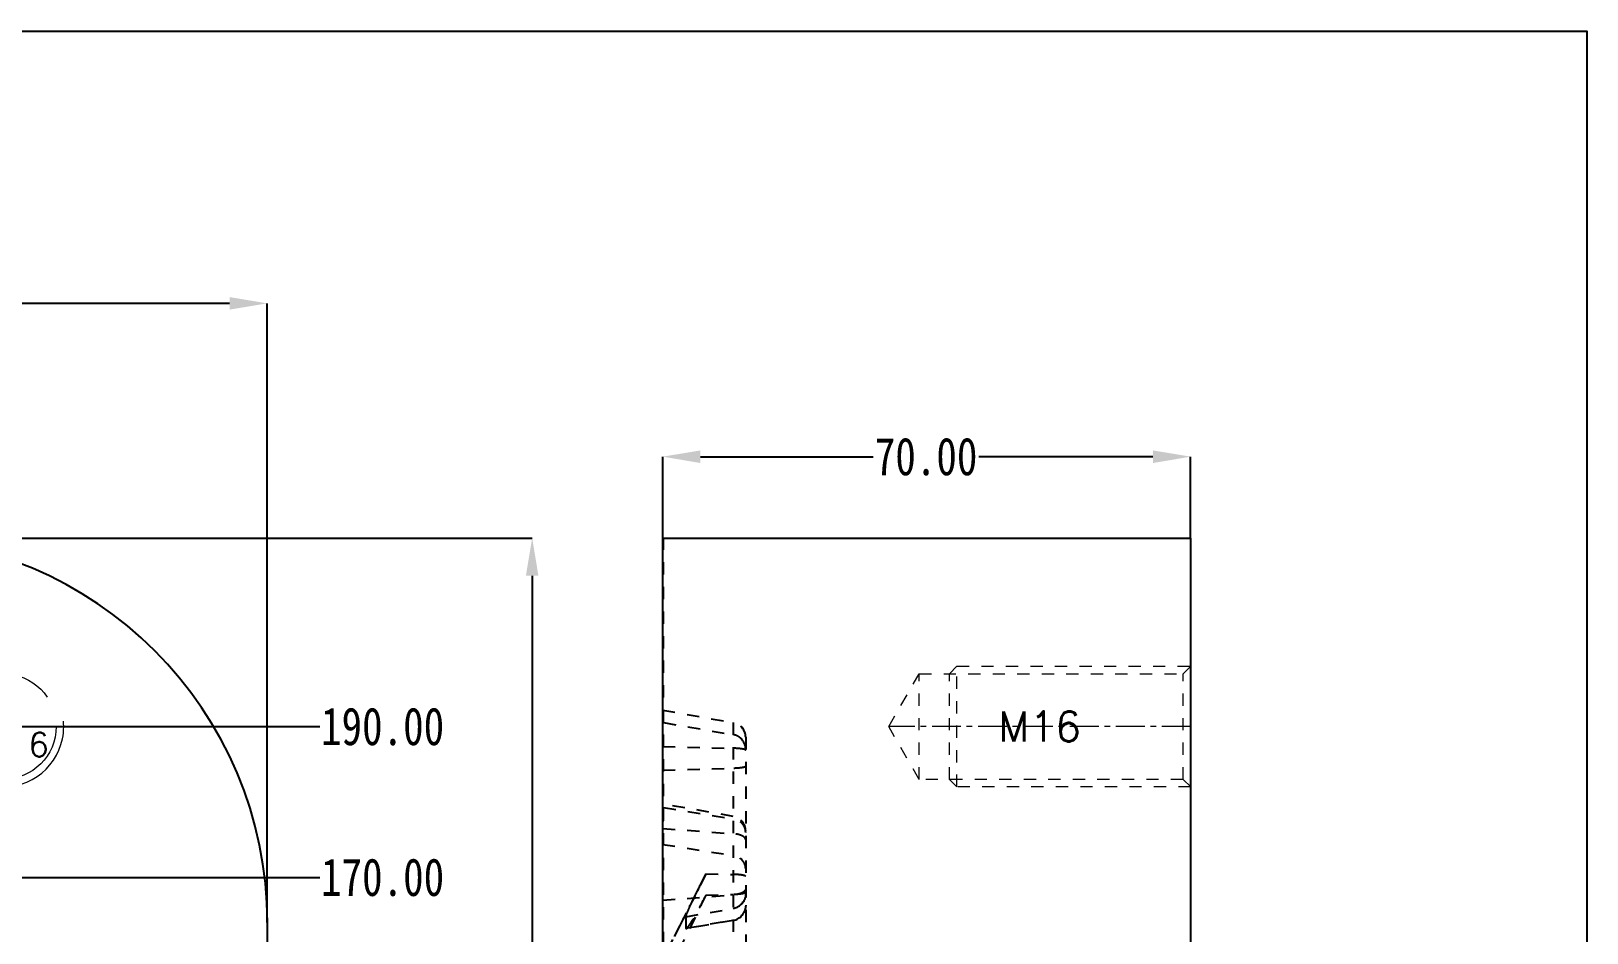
# Model space of a CAD drawing. Header units: millimetres. Extents: x -2414 to 10498, y -2238 to 649.
# Drawn here: x 1849.4 to 2055.7, y -809 to -689.4 of the extents above; entities that cross this region are included whole.
import ezdxf
from ezdxf.enums import TextEntityAlignment as Align

# ---------------------------------------------------------------- set-up
doc = ezdxf.new("R2010")
doc.units = ezdxf.units.MM
doc.header["$LTSCALE"] = 16.335
doc.header["$PDMODE"] = 3
doc.header["$PDSIZE"] = 0.3125
doc.linetypes.add('CENTER', pattern=[0.6, 0.375, -0.075, 0.075, -0.075])
doc.linetypes.add('HIDDEN', pattern=[0.2, 0.1, -0.1])
doc.layers.get('0').update_dxf_attribs({"linetype": 'CONTINUOUS'})
doc.layers.get('Defpoints').update_dxf_attribs({"linetype": 'CONTINUOUS'})
doc.layers.add('DEFAULT_2', color=8, linetype='HIDDEN')
doc.layers.add('screw', color=33, linetype='CONTINUOUS', lineweight=13)
doc.styles.get("Standard").update_dxf_attribs({"font": 'txt', "width": 0.8})
doc.styles.add('TXT', font='txt.shx', dxfattribs={"bigfont": 'gbcbig.shx'})
doc.dimstyles.new('01', dxfattribs={"dimtxt": 5, "dimasz": 5, "dimexe": 0, "dimexo": 0, "dimgap": 0, "dimtad": 0, "dimzin": 0, "dimdsep": 46, "dimtxsty": 'Standard', "dimcen": 0, "dimclrd": 4, "dimclre": 4, "dimclrt": 6, "dimazin": 0, "dimtfac": 1, "dimtofl": 0, "dimtmove": 0, "dimatfit": 3, "dimfxl": 0, "dimtolj": 1, "dimtzin": 0, "dimarcsym": 0})

# ---------------------------------------------------------------- blocks, each defined once
blk = doc.blocks.new('screw_m16_g')
at = {"layer": 'screw', "color": 1, "linetype": 'CENTER', "ltscale": 0.32}
for p, q in [((0, -8.8, 0), (0, 8.8, 0)), ((-8.8, 0, 0), (8.8, 0, 0))]:
    blk.add_line(p, q, dxfattribs=at)
at = {"layer": 'screw', "color": 33, "linetype": 'HIDDEN', "ltscale": 8.128}
blk.add_circle((0, 0), 7, dxfattribs=at)
at = {"layer": 'screw', "color": 92, "linetype": 'HIDDEN', "ltscale": 8.128}
blk.add_arc((0, 0), 8, 270, 180, dxfattribs=at)
at = {"layer": 'screw', "color": 6, "style": 'TXT'}
blk.add_text('M16', height=3.2, dxfattribs=at).set_placement((-2.72, -4, 0))
blk = doc.blocks.new('*D312')
at = {"color": 4, "linetype": 'ByBlock', "lineweight": -2, "transparency": 16777216}
for p, q in [((1933.18, -756.63), (1933.18, -745.84)), ((1938.18, -745.84), (1961.1, -745.84)), ((1998.18, -745.84), (1975.1, -745.84)), ((2003.18, -756.63), (2003.18, -745.84))]:
    blk.add_line(p, q, dxfattribs=at)
at = {"color": 4, "linetype": 'ByBlock', "transparency": 16777216}
for points in [[(1938.18, -745.01), (1938.18, -746.68), (1933.18, -745.84)], [(1998.18, -745.01), (1998.18, -746.68), (2003.18, -745.84)]]:
    blk.add_solid(points, dxfattribs=at)
at = {"layer": 'Defpoints', "color": 0, "linetype": 'ByBlock', "transparency": 16777216}
for p in [(1933.18, -745.84), (1933.18, -756.63), (2003.18, -756.63)]:
    blk.add_point(p, dxfattribs=at)
at = {"color": 6, "linetype": 'ByBlock', "transparency": 16777216, "insert": (1968.1, -745.84), "char_height": 5, "attachment_point": 5}
blk.add_mtext('\\A1;70.00', dxfattribs=at)
blk = doc.blocks.new('*D356')
at = {"color": 4, "linetype": 'ByBlock', "lineweight": -2, "transparency": 16777216}
for p, q in [((1490.76, -807.63), (1490.76, -725.51)), ((1495.76, -725.51), (1640.13, -725.51)), ((1875.75, -725.51), (1658.13, -725.51)), ((1880.75, -807.63), (1880.75, -725.51))]:
    blk.add_line(p, q, dxfattribs=at)
at = {"color": 4, "linetype": 'ByBlock', "transparency": 16777216}
for points in [[(1495.76, -724.68), (1495.76, -726.34), (1490.76, -725.51)], [(1875.75, -724.68), (1875.75, -726.34), (1880.75, -725.51)]]:
    blk.add_solid(points, dxfattribs=at)
at = {"layer": 'Defpoints', "color": 0, "linetype": 'ByBlock', "transparency": 16777216}
for p in [(1490.76, -725.51), (1490.76, -807.63), (1880.75, -807.63)]:
    blk.add_point(p, dxfattribs=at)
at = {"color": 6, "linetype": 'ByBlock', "transparency": 16777216, "insert": (1649.13, -725.51), "char_height": 5, "attachment_point": 5}
blk.add_mtext('\\A1;390.00', dxfattribs=at)
blk = doc.blocks.new('*D357')
at = {"color": 4, "linetype": 'ByBlock', "lineweight": -2, "transparency": 16777216}
for p, q in [((1829.75, -756.63), (1915.87, -756.63)), ((1915.87, -761.63), (1915.87, -945.62)), ((1915.87, -1181.63), (1915.87, -963.62)), ((1829.75, -1186.63), (1915.87, -1186.63))]:
    blk.add_line(p, q, dxfattribs=at)
at = {"color": 4, "linetype": 'ByBlock', "transparency": 16777216}
for points in [[(1915.04, -761.63), (1916.7, -761.63), (1915.87, -756.63)], [(1915.04, -1181.63), (1916.7, -1181.63), (1915.87, -1186.63)]]:
    blk.add_solid(points, dxfattribs=at)
at = {"layer": 'Defpoints', "color": 0, "linetype": 'ByBlock', "transparency": 16777216}
for p in [(1829.75, -756.63), (1829.75, -1186.63), (1915.87, -1186.63)]:
    blk.add_point(p, dxfattribs=at)
at = {"color": 6, "linetype": 'ByBlock', "transparency": 16777216, "insert": (1915.87, -954.62), "char_height": 5, "attachment_point": 5, "rotation": 90}
blk.add_mtext('\\A1;430.00', dxfattribs=at)
blk = doc.blocks.new('*D365')
at = {"color": 4, "linetype": 'ByBlock', "lineweight": -2, "transparency": 16777216}
blk.add_line((1711.16, -801.63), (1887.71, -801.63), dxfattribs=at)
at = {"layer": 'Defpoints', "color": 0, "linetype": 'ByBlock', "transparency": 16777216}
for p in [(1711.16, -801.63), (1887.71, -801.63), (1685.76, -971.63)]:
    blk.add_point(p, dxfattribs=at)
at = {"color": 6, "linetype": 'ByBlock', "transparency": 16777216, "insert": (1896.04, -801.63), "char_height": 5, "attachment_point": 5}
blk.add_mtext('\\A1;170.00', dxfattribs=at)
blk = doc.blocks.new('*D366')
at = {"color": 4, "linetype": 'ByBlock', "lineweight": -2, "transparency": 16777216}
blk.add_line((1843.57, -781.63), (1887.71, -781.63), dxfattribs=at)
at = {"layer": 'Defpoints', "color": 0, "linetype": 'ByBlock', "transparency": 16777216}
for p in [(1843.57, -781.63, 0), (1887.71, -781.63), (1685.76, -971.63)]:
    blk.add_point(p, dxfattribs=at)
at = {"color": 6, "linetype": 'ByBlock', "transparency": 16777216, "insert": (1896.04, -781.63), "char_height": 5, "attachment_point": 5}
blk.add_mtext('\\A1;190.00', dxfattribs=at)

msp = doc.modelspace()

# ---------------------------------------------------------------- linework, layer by layer
at = {"color": 7, "linetype": 'Continuous'}
for p, q in [((1933.182, -907.442), (1933.182, -756.63)), ((1933.182, -756.63), (2003.182, -756.63)), ((2003.182, -1186.63), (2003.182, -756.63)), ((1880.757, -1135.63), (1880.757, -807.63))]:
    msp.add_line(p, q, dxfattribs=at)
at = {"linetype": 'ByBlock'}
msp.add_lwpolyline([(2055.714, -1253.827), (1448.194, -1253.827), (1448.194, -689.408), (2055.714, -689.408)], close=True, dxfattribs=at)
at = {"color": 7, "linetype": 'Continuous'}
msp.add_arc((1829.757, -807.63), 51, 0, 90, dxfattribs=at)
at = {"layer": 'DEFAULT_2', "color": 8, "linetype": 'HIDDEN'}
for p, q in [((1933.302, -826.795), (1933.302, -756.63)), ((1933.302, -768.993), (1933.182, -768.993)), ((1933.302, -771.786), (1933.182, -771.786)), ((1933.302, -776.376), (1933.182, -776.376)), ((1933.182, -779.459), (1942.529, -781.098)), ((1933.182, -780.099), (1933.302, -780.118)), ((1933.302, -781.176), (1933.182, -781.176)), ((1933.302, -781.099), (1942.529, -782.702)), ((1942.529, -781.075), (1942.529, -821.566)), ((1933.302, -782.862), (1933.182, -782.862)), ((1944.182, -783.046), (1944.182, -819.567)), ((1933.182, -784.272), (1942.529, -784.501)), ((1933.302, -785.988), (1933.182, -785.988)), ((1933.182, -786.589), (1933.302, -786.607)), ((1933.182, -787.405), (1942.529, -787.176)), ((1942.529, -793.537), (1933.302, -791.91)), ((1933.302, -792.358), (1942.529, -793.855)), ((1933.182, -794.267), (1933.302, -794.287)), ((1933.182, -795.138), (1942.529, -795.835)), ((1933.182, -796.205), (1933.302, -796.239)), ((1933.182, -797.256), (1942.529, -798.725)), ((1938.917, -801.143), (1937.767, -803.412)), ((1938.917, -801.143), (1942.529, -801.232)), ((1933.302, -802.719), (1933.182, -802.719)), ((1933.182, -804.652), (1942.529, -803.956)), ((1933.302, -804.187), (1933.182, -804.187)), ((1938.917, -803.995), (1942.529, -803.906)), ((1936.252, -806.846), (1942.529, -805.745)), ((1933.302, -806.957), (1933.182, -806.957)), ((1935.444, -807.999), (1933.982, -810.887)), ((1935.608, -807.673), (1935.444, -807.999)), ((1936.252, -806.846), (1936.252, -808.359)), ((1936.252, -808.359), (1942.529, -807.27)), ((1936.252, -808.359), (1936.298, -808.431)), ((1942.529, -807.332), (1936.297, -808.431))]:
    msp.add_line(p, q, dxfattribs=at)
for centre, radius, start, end in [((1942.182, -783.045), 2, 0, 80), ((1942.178, -784.707), 2.036, 60.47269, 80.07949), ((1942.182, -795.506), 2, 0, 80), ((2099.889, -882.741), 180.471, 153.11926, 153.83012), ((2079.647, -872.772), 157.908, 153.83734, 153.95698), ((1942.191, -803.78), 1.992, 280.02833, 339.86978), ((1942.182, -805.363), 2, 280, 0)]:
    msp.add_arc(centre, radius, start, end, dxfattribs=at)
for points, knots in [([(1944.182, -783.056), (1944.182, -782.603), (1943.846, -781.664), (1942.978, -781.176), (1942.529, -781.098)], [0, 0, 0, 0, 0.4991082, 1, 1, 1, 1]), ([(1944.182, -784.642), (1944.182, -784.192), (1943.843, -783.258), (1942.977, -782.779), (1942.529, -782.702)], [0, 0, 0, 0, 0.4976088, 1, 1, 1, 1]), ([(1944.182, -784.776), (1944.182, -784.757), (1944.141, -784.711), (1943.984, -784.648), (1943.654, -784.58), (1943.144, -784.526), (1942.747, -784.507), (1942.529, -784.501)], [0, 0, 0, 0, 0.0334637, 0.0930749, 0.3025776, 0.6167369, 1, 1, 1, 1]), ([(1944.182, -786.902), (1944.182, -786.921), (1944.141, -786.966), (1943.984, -787.03), (1943.654, -787.098), (1943.144, -787.151), (1942.747, -787.17), (1942.529, -787.176)], [0, 0, 0, 0, 0.0334637, 0.0930749, 0.3025776, 0.6167369, 1, 1, 1, 1]), ([(1944.182, -795.667), (1944.182, -795.454), (1944.097, -795.018), (1943.621, -794.262), (1942.97, -793.927), (1942.529, -793.855)], [0, 0, 0, 0, 0.2431129, 0.4910025, 1, 1, 1, 1]), ([(1944.182, -796.667), (1944.182, -796.428), (1943.753, -796.097), (1943.161, -795.916), (1942.749, -795.851), (1942.529, -795.835)], [0, 0, 0, 0, 0.3692273, 0.6599413, 1, 1, 1, 1]), ([(1944.182, -800.481), (1944.182, -800.274), (1944.096, -799.85), (1943.614, -799.113), (1942.968, -798.794), (1942.529, -798.725)], [0, 0, 0, 0, 0.2397421, 0.4861371, 1, 1, 1, 1]), ([(1936.252, -806.846), (1936.252, -806.817), (1936.273, -806.741), (1936.347, -806.517), (1936.517, -806.113), (1936.788, -805.504), (1937.138, -804.757), (1937.543, -803.912), (1938.138, -802.694), (1938.602, -801.766), (1938.917, -801.143)], [0, 0, 0, 0, 0.0134829, 0.0370893, 0.1128751, 0.2213279, 0.3547891, 0.5057582, 0.667506, 1, 1, 1, 1]), ([(1944.182, -801.506), (1944.182, -801.487), (1944.141, -801.442), (1943.984, -801.378), (1943.654, -801.31), (1943.144, -801.256), (1942.747, -801.237), (1942.529, -801.232)], [0, 0, 0, 0, 0.0334637, 0.0930749, 0.3025776, 0.6167369, 1, 1, 1, 1]), ([(1936.309, -808.428), (1936.333, -808.419), (1936.385, -808.377), (1936.515, -808.239), (1936.716, -807.962), (1937, -807.527), (1937.335, -806.97), (1937.706, -806.316), (1938.249, -805.319), (1938.65, -804.535), (1938.917, -803.995)], [0, 0, 0, 0, 0.0146263, 0.0379698, 0.11019, 0.2127875, 0.3404192, 0.4877608, 0.6498179, 1, 1, 1, 1]), ([(1944.182, -803.123), (1944.182, -803.362), (1943.753, -803.693), (1943.161, -803.875), (1942.749, -803.939), (1942.529, -803.956)], [0, 0, 0, 0, 0.3692273, 0.6599413, 1, 1, 1, 1]), ([(1944.182, -803.632), (1944.182, -803.651), (1944.141, -803.696), (1943.984, -803.76), (1943.654, -803.828), (1943.144, -803.882), (1942.747, -803.901), (1942.529, -803.906)], [0, 0, 0, 0, 0.0334637, 0.0930749, 0.3025776, 0.6167369, 1, 1, 1, 1]), ([(1944.182, -803.785), (1944.182, -804.239), (1943.846, -805.178), (1942.978, -805.666), (1942.529, -805.745)], [0, 0, 0, 0, 0.4991706, 1, 1, 1, 1]), ([(1944.182, -805.331), (1944.182, -805.781), (1943.842, -806.714), (1942.977, -807.192), (1942.529, -807.27)], [0, 0, 0, 0, 0.4975029, 1, 1, 1, 1])]:
    msp.add_open_spline(points, degree=3, knots=knots, dxfattribs=at)
for points in [[(1943.714, -783.375), (1943.565, -783.2), (1943.382, -783.049), (1943.182, -782.936)], [(1944.061, -783.968), (1943.982, -783.753), (1943.862, -783.55), (1943.714, -783.375)], [(1944.182, -784.642), (1944.182, -784.414), (1944.14, -784.182), (1944.061, -783.968)], [(1938.917, -801.143), (1937.271, -804.39), (1935.626, -807.638), (1933.982, -810.887)], [(1938.917, -803.995), (1937.271, -807.323), (1935.626, -810.651), (1933.982, -813.981)], [(1937.767, -803.412), (1937.047, -804.832), (1936.328, -806.253), (1935.608, -807.673)], [(1944.182, -803.785), (1944.182, -804.016), (1944.14, -804.25), (1944.061, -804.466)]]:
    msp.add_open_spline(points, degree=3, dxfattribs=at)
at = {"layer": 'screw', "color": 8, "linetype": 'HIDDEN', "ltscale": 0.995164}
for p, q in [((1963.14, -781.63, 0), (1967.182, -774.63, 0)), ((1967.182, -774.63, 0), (2002.182, -774.63, 0)), ((1967.182, -788.63, 0), (1967.182, -774.63, 0)), ((2002.182, -774.63, 0), (2003.182, -773.63, 0)), ((2002.182, -788.63, 0), (2002.182, -774.63, 0)), ((1967.182, -788.63, 0), (1963.14, -781.63, 0)), ((2002.182, -788.63, 0), (1967.182, -788.63, 0)), ((2003.182, -789.63, 0), (2002.182, -788.63, 0))]:
    msp.add_line(p, q, dxfattribs=at)
at = {"layer": 'screw', "color": 92, "linetype": 'HIDDEN', "ltscale": 0.995164}
for p, q in [((1971.182, -774.63, 0), (1972.182, -773.63, 0)), ((1971.182, -788.63, 0), (1971.182, -774.63, 0)), ((1972.182, -773.63, 0), (2003.182, -773.63, 0)), ((1972.182, -789.63, 0), (1972.182, -773.63, 0)), ((1972.182, -789.63, 0), (1971.182, -788.63, 0)), ((2003.182, -789.63, 0), (1972.182, -789.63, 0))]:
    msp.add_line(p, q, dxfattribs=at)
at = {"layer": 'screw', "color": 1, "linetype": 'CENTER', "ltscale": 0.621977}
msp.add_line((2003.182, -781.63, 0), (1963.14, -781.63, 0), dxfattribs=at)

# ---------------------------------------------------------------- block references
at = {"layer": 'screw', "linetype": 'ByBlock'}
msp.add_blockref('screw_m16_g', (1845.757, -781.63), dxfattribs=at)

# ---------------------------------------------------------------- texts
at = {"layer": 'screw', "color": 6, "linetype": 'HIDDEN', "ltscale": 0.995164, "style": 'TXT'}
msp.add_text('M16', height=4, dxfattribs=at).set_placement((1983.161, -781.63, 0), align=Align.MIDDLE)

# ---------------------------------------------------------------- dimensions: what is measured, and where the dimension line sits
at = {"linetype": 'ByBlock'}
dim = msp.add_linear_dim(base=(1490.762, -725.512), p1=(1880.753, -807.63), p2=(1490.762, -807.63), text='390.00', dimstyle='01', dxfattribs=at)
dim.commit()
dim.dimension.update_dxf_attribs({"geometry": '*D356', "text_midpoint": (1649.134, -725.512), "dimtype": 160})
dim = msp.add_linear_dim(base=(1933.182, -745.843), p1=(2003.182, -756.63), p2=(1933.182, -756.63), dimstyle='01', dxfattribs=at)
dim.commit()
dim.dimension.update_dxf_attribs({"geometry": '*D312', "text_midpoint": (1968.103, -745.843), "dimtype": 160})
dim = msp.add_linear_dim(base=(1915.871, -1186.63), p1=(1829.753, -756.63), p2=(1829.753, -1186.63), angle=90, dimstyle='01', dxfattribs=at)
dim.commit()
dim.dimension.update_dxf_attribs({"geometry": '*D357', "text_midpoint": (1915.871, -954.615), "dimtype": 160})
for feature_location, offset, picture, middle in [((1843.567, -781.63, 0), (44.14, 0), '*D366', (1896.041, -781.63)), ((1711.157, -801.63), (176.55, 0), '*D365', (1896.041, -801.63))]:
    dim = msp.add_ordinate_dim(feature_location=feature_location, offset=offset, dtype=0, origin=(1685.757, -971.63), dimstyle='01', dxfattribs=at)
    dim.commit()
    dim.dimension.update_dxf_attribs({"geometry": picture, "text_midpoint": middle})

doc.saveas('drawing.dxf')
